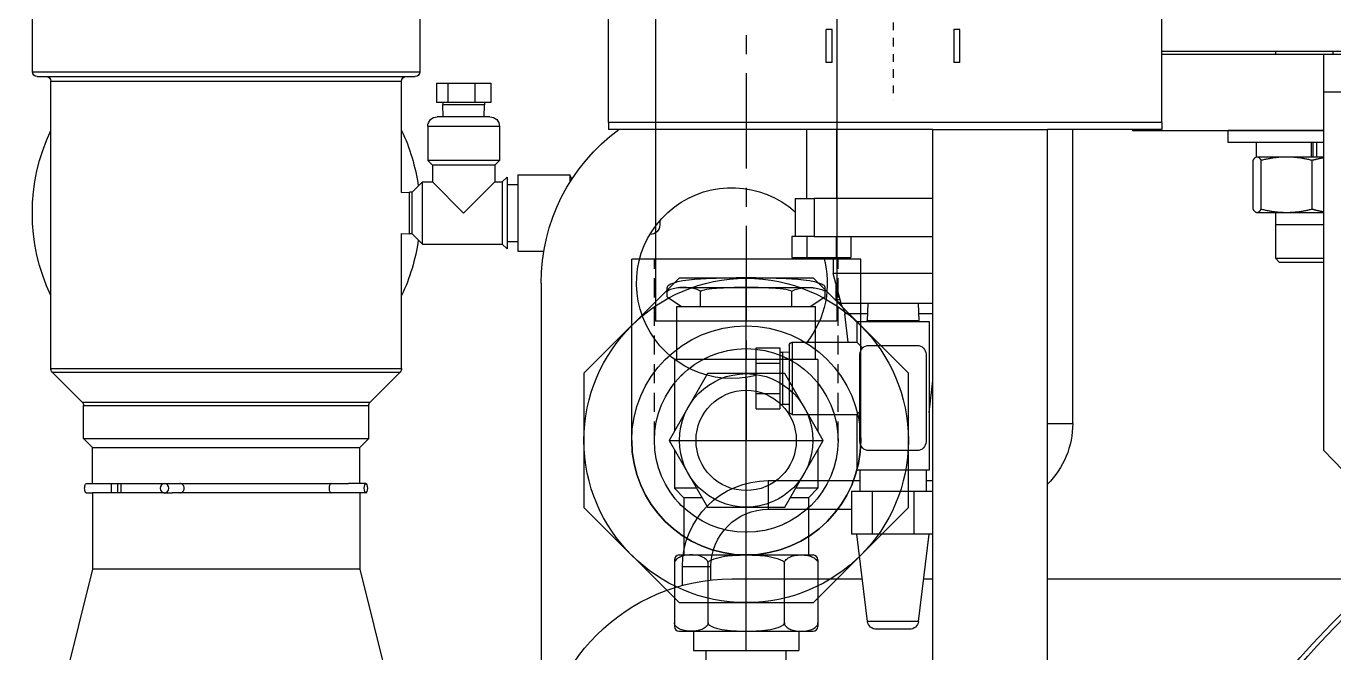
# Model space of a CAD drawing. Header units: inches. Extents: x -883 to 808, y -248 to 1051.
# Drawn here: x -433.09 to -415.96, y -141.65 to -133.43 of the extents above; entities that cross this region are included whole.
import ezdxf

# ---------------------------------------------------------------- set-up
doc = ezdxf.new("R2010")
doc.units = ezdxf.units.IN
doc.header["$MEASUREMENT"] = 0
for name, pattern in [('CENTER', [2, 1.25, -0.25, 0.25, -0.25]), ('CHAIN', [0.7087, 0.4724, -0.0591, 0.1181, -0.0591]), ('HIDDEN', [0.375, 0.25, -0.125])]:
    doc.linetypes.add(name, pattern=pattern)
doc.layers.get('0').update_dxf_attribs({"linetype": 'CONTINUOUS'})
doc.layers.add('EQUIPMENT - COMPRESSORS', color=41, linetype='CONTINUOUS')
doc.layers.add('P-RV', color=193, linetype='CONTINUOUS')

# ---------------------------------------------------------------- blocks, each defined once
blk = doc.blocks.new('A$C084a53c6')
at = {"linetype": 'CHAIN', "ltscale": 0.238269}
blk.add_line((39.273, 47.591), (39.273, 43.465), dxfattribs=at)
for p, q in [((35.75, 43.18), (35.75, 44.625)), ((43, 43.18), (43, 44.625)), ((45.47, 43.847), (45.47, 44.618)), ((50.549, 43.847), (50.549, 44.618)), ((38.398, 44.398), (38.477, 44.398)), ((38.398, 43.966), (38.398, 44.398)), ((38.477, 44.398), (38.477, 43.966)), ((40.07, 44.398), (40.148, 44.398)), ((40.07, 43.966), (40.07, 44.398)), ((40.148, 43.966), (40.148, 44.398)), ((35.75, 44.114), (31.475, 44.114)), ((33.634, 44.077), (31.475, 44.077)), ((33.634, 44.077), (31.475, 44.077)), ((33.509, 44.077), (33.509, 44.114)), ((33.509, 44.077), (33.509, 44.114)), ((33.634, 44.077), (33.634, 43.577)), ((35.75, 44.077), (33.634, 44.077)), ((33.634, 44.077), (33.634, 43.577)), ((35.75, 44.077), (33.634, 44.077)), ((34.259, 44.077), (34.259, 44.114)), ((34.259, 44.077), (34.259, 44.114)), ((38.398, 43.966), (38.477, 43.966)), ((40.07, 43.966), (40.148, 43.966)), ((44.75, 43.695), (44.543, 43.695)), ((44.543, 43.695), (44.543, 43.445)), ((44.75, 43.695), (44.75, 43.445)), ((45.107, 43.695), (44.75, 43.695)), ((45.107, 43.695), (45.107, 43.445)), ((45.256, 43.695), (45.107, 43.695)), ((45.256, 43.695), (45.256, 43.445)), ((50.549, 43.847), (45.47, 43.847)), ((50.486, 43.785), (45.533, 43.785)), ((50.308, 43.722), (45.711, 43.722)), ((45.711, 42.265), (45.711, 43.722)), ((50.308, 39.956), (50.308, 43.722)), ((31.449, 43.577), (33.634, 43.577)), ((31.449, 43.577), (33.634, 43.577)), ((33.634, 43.577), (33.634, 38.889)), ((33.634, 43.577), (33.634, 38.889)), ((44.543, 43.445), (44.75, 43.445)), ((44.626, 43.445), (44.626, 43.411)), ((44.626, 43.411), (45.173, 43.411)), ((44.631, 43.255), (44.626, 43.411)), ((44.75, 43.445), (45.107, 43.445)), ((45.107, 43.445), (45.256, 43.445)), ((45.168, 43.255), (45.173, 43.411)), ((45.173, 43.445), (45.173, 43.411)), ((35.75, 43.18), (43, 43.18)), ((35.75, 43.18), (35.75, 43.09)), ((43, 43.18), (43, 43.09)), ((44.554, 43.255), (45.244, 43.255)), ((36.134, 43.077), (33.634, 43.077)), ((36.134, 43.077), (33.634, 43.077)), ((33.634, 43.077), (34.884, 43.077)), ((34.259, 43.077), (34.259, 43.077)), ((34.259, 43.077), (34.259, 43.077)), ((34.884, 42.921), (34.884, 43.077)), ((35.75, 43.09), (37.25, 43.09)), ((36.134, 43.09), (36.134, 43.077)), ((36.134, 43.09), (36.134, 43.077)), ((36.919, 39.239), (36.919, 43.09)), ((38.75, 43.09), (37.25, 43.09)), ((37.25, 30.202), (37.25, 43.09)), ((38.75, 43.09), (43, 43.09)), ((38.75, 25.09), (38.75, 43.09)), ((40.014, 43.09), (40.014, 42.186)), ((40.408, 43.09), (40.408, 42.186)), ((44.429, 43.13), (45.369, 43.13)), ((44.429, 43.13), (44.429, 42.685)), ((45.369, 43.13), (45.369, 42.685)), ((33.634, 42.921), (34.884, 42.921)), ((33.722, 42.733), (33.722, 42.921)), ((33.773, 42.921), (33.773, 42.733)), ((33.795, 42.921), (33.795, 42.733)), ((34.517, 42.921), (34.517, 42.733)), ((33.722, 42.733), (33.634, 42.733)), ((33.723, 42.733), (33.722, 42.733)), ((33.795, 42.733), (33.723, 42.733)), ((33.782, 42.044), (33.782, 42.687)), ((34.517, 42.733), (33.795, 42.733)), ((34.452, 42.044), (34.452, 42.687)), ((34.509, 42.733), (34.516, 42.73)), ((34.554, 42.044), (34.554, 42.687)), ((44.429, 42.685), (45.369, 42.685)), ((44.492, 42.623), (44.429, 42.685)), ((45.307, 42.623), (45.369, 42.685)), ((43.481, 42.439), (43.509, 42.495)), ((43.509, 42.495), (43.509, 42.394)), ((44.187, 42.495), (43.509, 42.495)), ((44.187, 42.495), (44.187, 41.495)), ((44.492, 42.623), (45.307, 42.623)), ((44.492, 42.623), (44.492, 42.403)), ((45.307, 42.623), (45.307, 42.403)), ((44.329, 42.37), (44.187, 42.37)), ((44.329, 42.465), (44.329, 41.525)), ((44.392, 42.403), (44.329, 42.465)), ((44.392, 42.403), (44.392, 41.588)), ((44.492, 42.403), (44.392, 42.403)), ((44.492, 42.403), (44.899, 41.995)), ((45.307, 42.403), (44.899, 41.995)), ((45.438, 42.403), (45.307, 42.403)), ((45.438, 41.588), (45.438, 42.403)), ((45.572, 42.269), (45.438, 42.403)), ((38.75, 42.186), (40.305, 42.186)), ((40.555, 42.186), (40.305, 42.186)), ((40.305, 42.186), (40.305, 41.686)), ((40.555, 42.186), (40.555, 41.686)), ((45.572, 41.722), (45.572, 42.269)), ((45.572, 42.269), (45.606, 42.269)), ((45.606, 41.722), (45.606, 42.269)), ((45.711, 42.265), (45.606, 42.269)), ((33.634, 41.999), (34.117, 41.999)), ((34.117, 41.999), (34.503, 41.999)), ((34.259, 41.399), (34.259, 41.999)), ((34.259, 41.841), (34.259, 41.999)), ((34.503, 41.999), (34.509, 41.999)), ((34.509, 41.999), (34.516, 42.002)), ((33.634, 41.841), (34.259, 41.841)), ((42.329, 41.895), (42.329, 41.839)), ((40.305, 41.686), (38.75, 41.686)), ((39.825, 41.686), (39.825, 41.411)), ((40.018, 41.686), (40.018, 41.411)), ((40.305, 41.686), (40.372, 41.686)), ((40.372, 41.686), (40.404, 41.686)), ((40.404, 41.686), (40.404, 41.411)), ((40.404, 41.686), (40.413, 41.686)), ((40.413, 41.686), (40.555, 41.686)), ((40.555, 41.686), (40.597, 41.686)), ((40.597, 41.686), (40.597, 41.411)), ((42.454, 41.723), (42.454, 41.714)), ((42.46, 41.714), (42.454, 41.714)), ((45.572, 41.722), (45.438, 41.588)), ((45.572, 41.722), (45.606, 41.722)), ((45.711, 41.725), (45.606, 41.722)), ((45.711, 39.956), (45.711, 41.725)), ((44.187, 41.495), (43.849, 41.495)), ((44.329, 41.62), (44.187, 41.62)), ((44.392, 41.588), (44.329, 41.525)), ((45.438, 41.588), (44.392, 41.588)), ((33.634, 41.399), (34.259, 41.399)), ((34.213, 41.352), (33.634, 41.352)), ((34.213, 41.352), (34.259, 41.399)), ((40.018, 41.411), (39.825, 41.411)), ((40.404, 41.411), (40.018, 41.411)), ((40.058, 41.411), (40.058, 41.203)), ((40.597, 41.411), (40.404, 41.411)), ((38.75, 41.203), (40.058, 41.203)), ((39.953, 40.811), (40.058, 41.203)), ((40.023, 41.073), (40.023, 40.856)), ((43.884, 41.077), (43.884, 34.702)), ((43.884, 41.077), (43.884, 34.702)), ((38.75, 40.811), (39.953, 40.811)), ((38.943, 40.811), (38.936, 40.585)), ((39.604, 40.811), (39.611, 40.585)), ((39.966, 40.856), (40.023, 40.856)), ((38.75, 40.673), (38.939, 40.673)), ((39.608, 40.673), (39.904, 40.673)), ((39.859, 40.301), (39.904, 40.673)), ((39.746, 40.576), (38.801, 40.576)), ((38.801, 40.576), (38.801, 38.627)), ((39.611, 40.585), (38.936, 40.585)), ((38.936, 40.576), (38.936, 40.585)), ((39.611, 40.576), (39.611, 40.585)), ((39.746, 40.576), (39.746, 40.301)), ((39.273, 40.261), (38.959, 40.261)), ((39.588, 40.261), (39.273, 40.261)), ((39.672, 40.227), (39.746, 40.301)), ((40.594, 40.301), (39.746, 40.301)), ((40.594, 40.301), (40.594, 39.356)), ((40.632, 40.263), (40.632, 39.394)), ((38.84, 40.143), (38.84, 39.001)), ((39.707, 39.828), (39.707, 40.143)), ((40.632, 40.168), (40.723, 40.171)), ((40.723, 40.171), (40.723, 39.485)), ((40.757, 40.171), (40.723, 40.171)), ((41.067, 40.227), (40.757, 40.227)), ((40.757, 40.227), (40.757, 40.027)), ((41.067, 40.027), (41.067, 40.227)), ((40.757, 40.027), (40.757, 39.629)), ((41.067, 40.027), (40.757, 40.027)), ((41.067, 39.629), (41.067, 40.027)), ((50.308, 39.956), (45.711, 39.956)), ((38.801, 39.382), (38.75, 39.801)), ((39.707, 39.001), (39.707, 39.828)), ((50.289, 39.912), (45.73, 39.912)), ((46.123, 39.519), (45.73, 39.912)), ((49.896, 39.519), (50.289, 39.912)), ((40.757, 39.629), (40.757, 39.43)), ((41.067, 39.629), (40.757, 39.629)), ((41.067, 39.43), (41.067, 39.629)), ((40.632, 39.488), (40.723, 39.485)), ((40.757, 39.485), (40.723, 39.485)), ((41.067, 39.43), (40.757, 39.43)), ((49.896, 39.519), (46.123, 39.519)), ((49.878, 39.474), (46.141, 39.474)), ((46.141, 39.042), (46.141, 39.474)), ((49.878, 39.042), (49.878, 39.474)), ((37.25, 39.239), (36.919, 39.239)), ((39.707, 39.395), (39.746, 39.356)), ((40.594, 39.356), (39.746, 39.356)), ((39.746, 39.356), (39.746, 38.627)), ((49.878, 39.042), (46.141, 39.042)), ((46.259, 38.924), (46.141, 39.042)), ((49.759, 38.924), (46.259, 38.924)), ((46.259, 38.452), (46.259, 38.924)), ((49.759, 38.924), (49.878, 39.042)), ((49.759, 38.452), (49.759, 38.924)), ((33.634, 38.889), (32.375, 37.577)), ((33.634, 38.889), (32.375, 37.577)), ((38.959, 38.883), (39.273, 38.883)), ((39.273, 38.883), (39.588, 38.883)), ((38.801, 38.627), (39.746, 38.627)), ((38.84, 38.627), (38.84, 38.352)), ((39.707, 38.627), (39.707, 38.352)), ((38.84, 38.489), (38.75, 38.489)), ((40.908, 38.489), (39.707, 38.489)), ((40.908, 38.489), (40.908, 38.114)), ((46.18, 38.452), (46.409, 38.452)), ((48.717, 38.452), (46.409, 38.452)), ((48.818, 38.452), (48.717, 38.452)), ((49.759, 38.452), (48.818, 38.452)), ((49.386, 38.327), (49.386, 38.452)), ((49.432, 38.452), (49.432, 38.327)), ((49.512, 38.327), (49.512, 38.452)), ((49.839, 38.452), (49.759, 38.452)), ((39.001, 38.352), (38.75, 38.352)), ((39.546, 38.352), (39.001, 38.352)), ((39.001, 38.352), (39.001, 37.786)), ((39.819, 38.352), (39.546, 38.352)), ((39.546, 38.352), (39.546, 37.786)), ((39.819, 38.352), (39.819, 37.786)), ((46.18, 38.327), (46.409, 38.327)), ((46.259, 38.327), (46.259, 37.327)), ((46.409, 38.327), (48.717, 38.327)), ((48.818, 38.327), (48.717, 38.327)), ((48.818, 38.327), (49.759, 38.327)), ((49.839, 38.327), (49.759, 38.327)), ((49.759, 38.327), (49.759, 37.327)), ((40.908, 38.114), (39.819, 38.114)), ((38.75, 37.786), (38.864, 37.786)), ((38.94, 36.645), (38.801, 37.786)), ((38.864, 37.786), (39.001, 37.786)), ((39.001, 37.786), (39.273, 37.786)), ((39.273, 37.786), (39.546, 37.786)), ((39.546, 37.786), (39.683, 37.786)), ((39.607, 36.645), (39.746, 37.786)), ((39.683, 37.786), (39.819, 37.786)), ((42.033, 37.364), (41.658, 37.364)), ((41.658, 37.187), (41.658, 37.364)), ((42.033, 37.116), (42.033, 37.364)), ((37.25, 37.202), (32.916, 37.202)), ((37.25, 37.202), (32.916, 37.202)), ((38.872, 37.202), (38.75, 37.202)), ((38.872, 37.202), (38.75, 37.202)), ((41.384, 37.202), (39.675, 37.202)), ((41.384, 37.202), (39.675, 37.202)), ((46.259, 37.327), (45.759, 35.327)), ((46.259, 37.327), (49.759, 37.327)), ((49.759, 37.327), (50.259, 35.327)), ((38.94, 36.645), (39.607, 36.645)), ((39.057, 36.541), (39.49, 36.541))]:
    blk.add_line(p, q)
for centre, radius, start, end in [((45.533, 43.847), 0.0625, 180, 270), ((45.649, 43.722), 0.0625, 0, 90), ((50.37, 43.722), 0.0625, 90, 180), ((50.486, 43.847), 0.0625, 270, 0), ((44.554, 43.13), 0.125, 90, 180), ((45.244, 43.13), 0.125, 0, 90), ((41.384, 41.077), 2.5, 0, 53.6489), ((41.384, 41.077), 2.5, 0, 53.6489), ((48.009, 41.995), 2.54, 154.7931, 172.0439), ((48.009, 41.995), 2.54, 334.7931, 25.2069), ((41.384, 41.077), 1.25, 255.2747, 131.5903), ((41.384, 41.077), 1.25, 255.2747, 131.5903), ((42.454, 41.839), 0.125, 180, 270), ((48.009, 41.995), 2.54, 187.9561, 205.2069), ((41.384, 41.077), 1.25, 164.5066, 218.3937), ((41.384, 41.077), 1.25, 164.5066, 218.3937), ((40.153, 40.642), 0.25, 121.0911, 173), ((38.959, 40.143), 0.118, 90, 180), ((39.588, 40.143), 0.118, 0, 90), ((40.594, 40.263), 0.038, 0, 90), ((45.774, 39.956), 0.0625, 180, 225), ((50.245, 39.956), 0.0625, 315, 0), ((46.079, 39.474), 0.0625, 0, 45), ((49.94, 39.474), 0.0625, 135, 180), ((38.044, 39.239), 1.125, 180, 225.0949), ((40.594, 39.394), 0.038, 270, 0), ((24.884, 28.202), 12, 116.1937, 350.4059), ((24.884, 28.202), 12, 116.1937, 350.4059), ((24.884, 28.202), 12, 9.5941, 63.8063), ((24.884, 28.202), 12, 9.5941, 63.8063), ((38.959, 39.001), 0.118, 180, 270), ((39.588, 39.001), 0.118, 270, 0), ((40.908, 37.364), 1.125, 0, 90), ((40.908, 37.364), 0.75, 0, 90), ((24.884, 28.202), 12.062, 29.8287, 48.2549), ((24.884, 28.202), 12.062, 29.8287, 48.2549), ((41.384, 34.702), 2.5, 0, 90), ((41.384, 34.702), 2.5, 0, 90), ((39.057, 36.659), 0.118, 186.9291, 270), ((39.49, 36.659), 0.118, 270, 353.0709)]:
    blk.add_arc(centre, radius, start, end)
for centre, ratio in [((46.18, 38.389), 0.404428), ((48.818, 38.389), 0.91457)]:
    blk.add_ellipse(centre, major_axis=(0, 0.0625), ratio=ratio)
blk.add_ellipse((49.839, 38.389), major_axis=(0, -0.0625), ratio=0.404428, start_param=0, end_param=3.141593)
for points, weights in [([(33.782, 42.687), (33.704, 42.71), (33.634, 42.721)], [1, 1.01901568697, 1.01897734751]), ([(34.117, 42.733), (33.961, 42.733), (33.782, 42.687)], [1, 1.0379548493, 1]), ([(34.452, 42.687), (34.272, 42.733), (34.117, 42.733)], [1, 1.0379548493, 1]), ([(34.503, 42.733), (34.479, 42.733), (34.452, 42.687)], [1, 1.0379548493, 1]), ([(34.554, 42.687), (34.527, 42.733), (34.503, 42.733)], [1, 1.0379548493, 1]), ([(33.634, 42.01), (33.704, 42.021), (33.782, 42.044)], [1.01897734751, 1.01901568697, 1]), ([(33.782, 42.044), (33.961, 41.999), (34.117, 41.999)], [1, 1.0379548493, 1]), ([(34.117, 41.999), (34.272, 41.999), (34.452, 42.044)], [1, 1.0379548493, 1]), ([(34.452, 42.044), (34.479, 41.999), (34.503, 41.999)], [1, 1.0379548493, 1]), ([(34.503, 41.999), (34.527, 41.999), (34.554, 42.044)], [1, 1.0379548493, 1])]:
    blk.add_rational_spline(points, weights, degree=2)
for points, knots in [([(46.635, 38.452), (46.638, 38.452), (46.642, 38.45), (46.648, 38.444), (46.651, 38.439), (46.656, 38.428), (46.658, 38.421), (46.661, 38.406), (46.662, 38.397), (46.662, 38.382), (46.661, 38.373), (46.658, 38.358), (46.656, 38.351), (46.651, 38.34), (46.648, 38.335), (46.642, 38.328), (46.638, 38.327), (46.635, 38.327)], [0.2392256, 0.2392256, 0.2392256, 0.2392256, 0.2990321, 0.2990321, 0.3588385, 0.3588385, 0.4186449, 0.4186449, 0.4784513, 0.4784513, 0.5382577, 0.5382577, 0.5980641, 0.5980641, 0.6578705, 0.6578705, 0.7176769, 0.7176769, 0.7176769, 0.7176769]), ([(48.56, 38.389), (48.56, 38.397), (48.561, 38.406), (48.567, 38.421), (48.571, 38.428), (48.582, 38.439), (48.588, 38.444), (48.602, 38.45), (48.61, 38.452), (48.617, 38.452)], [0, 0, 0, 0, 0.0598064, 0.0598064, 0.1196128, 0.1196128, 0.1794192, 0.1794192, 0.2392256, 0.2392256, 0.2392256, 0.2392256]), ([(48.617, 38.327), (48.61, 38.327), (48.602, 38.328), (48.588, 38.335), (48.582, 38.34), (48.571, 38.351), (48.567, 38.358), (48.561, 38.373), (48.56, 38.382), (48.56, 38.389)], [0.7176769, 0.7176769, 0.7176769, 0.7176769, 0.7774833, 0.7774833, 0.8372897, 0.8372897, 0.8970962, 0.8970962, 0.9569026, 0.9569026, 0.9569026, 0.9569026])]:
    blk.add_open_spline(points, degree=3, knots=knots)
blk = doc.blocks.new('2 90 ELL TOPVIEW')
for p, q in [((-1.5, 0), (-1.5, -2.375)), ((1.5, 0), (1.5, -2.375)), ((-1.1875, -1.5625), (1.1875, -1.5625)), ((-1.5, -2.375), (1.5, -2.375))]:
    blk.add_line(p, q)
at = {"linetype": 'HIDDEN'}
for p, q in [((-1.203, 0), (-1.203, -2.375)), ((1.203, 0), (1.203, -2.375))]:
    blk.add_line(p, q, dxfattribs=at)
blk.add_circle((0, 0), 1.203, dxfattribs=at)
blk.add_arc((0, 0), 1.5, 0, 180)
blk = doc.blocks.new('A$Ce5441a6a')
for p, q in [((1.065, 3.755), (1.065, 8.635)), ((0.031, 8.385), (0.031, 8.51)), ((0.201, 8.51), (1.929, 8.51)), ((0.468, 8.26), (0.468, 8.45)), ((1.662, 8.26), (1.662, 8.45)), ((2.099, 8.385), (2.099, 8.51)), ((0.031, 8.385), (0.219, 8.26)), ((0.156, 8.26), (1.974, 8.26)), ((0.156, 7.567), (0.156, 8.26)), ((2.099, 8.385), (1.911, 8.26)), ((1.974, 7.567), (1.974, 8.26)), ((2.005, 7.567), (0.125, 7.567)), ((0.125, 7.567), (0.125, 6.627)), ((2.005, 7.567), (2.005, 6.627)), ((0.055, 6.505), (2.075, 6.505)), ((0.125, 6.383), (0.125, 5.88)), ((2.005, 6.383), (2.005, 5.88)), ((0.25, 5.755), (0.125, 5.88)), ((0.415, 5.88), (0.125, 5.88)), ((2.005, 5.88), (1.715, 5.88)), ((1.88, 5.755), (2.005, 5.88)), ((0.25, 5.755), (0.25, 5.005)), ((0.488, 5.755), (0.25, 5.755)), ((1.88, 5.755), (1.642, 5.755)), ((1.88, 5.755), (1.88, 5.005)), ((0.187, 5.005), (1.942, 5.005)), ((0.125, 4.942), (0.125, 4.067)), ((0.565, 4.115), (0.565, 4.895)), ((1.565, 4.115), (1.565, 4.895)), ((2.005, 4.942), (2.005, 4.067)), ((0.187, 4.005), (1.942, 4.005)), ((0.375, 4.005), (0.375, 3.755)), ((1.755, 4.005), (1.755, 3.755)), ((0.375, 3.755), (1.755, 3.755)), ((0.54, 3.38), (0.54, 3.755)), ((1.59, 3.38), (1.59, 3.755)), ((0.375, 3.318), (0.375, 2.943)), ((0.437, 3.38), (1.692, 3.38)), ((1.065, 0), (1.065, 3.38)), ((1.755, 3.318), (1.755, 2.943)), ((0.407, 1.875), (0.407, 2.88)), ((0.437, 2.88), (1.692, 2.88)), ((1.722, 1.875), (1.722, 2.88)), ((0.407, 0.56), (0.407, 1.037)), ((1.722, 0.56), (1.722, 1.037)), ((0.437, 0.56), (1.692, 0.56)), ((0.375, 0.498), (0.375, 0.062)), ((1.755, 0.498), (1.755, 0.062)), ((0.437, 0), (1.692, 0))]:
    blk.add_line(p, q)
for points in [[(2.099, 8.51, 0.333267), (2.075, 8.541, 0.06103), (1.893, 8.598, 0.017574), (1.589, 8.624, 0.010202), (1.065, 8.635, 0.010202), (0.541, 8.624, 0.017574), (0.237, 8.598, 0.06103), (0.055, 8.541, 0.333267), (0.031, 8.51, 0.333267)], [(0.468, 8.45, 0.275217), (0.458, 8.467, 0.06905), (0.39, 8.492, 0.032029), (0.311, 8.505, 0.023177), (0.201, 8.51, 0.181009), (0.188, 8.505, 0.032029), (0.109, 8.492, 0.06905), (0.041, 8.467, 0.275217), (0.031, 8.45, 0.336215)], [(1.662, 8.45, 0.333969), (1.651, 8.465, 0.040595), (1.515, 8.492, 0.010514), (1.272, 8.505, 0.012395), (1.065, 8.51, 0.012395), (0.858, 8.505, 0.010514), (0.615, 8.492, 0.040595), (0.479, 8.465, 0.333969), (0.468, 8.45, 0.279783)], [(1.662, 8.45, -0.275217), (1.672, 8.467, -0.06905), (1.74, 8.492, -0.032029), (1.819, 8.505, -0.023177), (1.929, 8.51, -0.181007), (1.942, 8.505, -0.032029), (2.021, 8.492, -0.06905), (2.089, 8.467, -0.275217), (2.099, 8.45, -0.336215)], [(0.565, 4.895, 0.174705), (0.552, 4.932, 0.104203), (0.501, 4.973, 0.064948), (0.434, 4.996, 0.051099), (0.345, 5.005, 0.051099), (0.256, 4.996, 0.064948), (0.189, 4.973, 0.104203), (0.138, 4.932, 0.174705), (0.125, 4.895, 0.174705)], [(0.565, 4.895, -0.277447), (0.583, 4.926, -0.068027), (0.711, 4.973, -0.031429), (0.859, 4.996, -0.022723), (1.065, 5.005, -0.022723), (1.271, 4.996, -0.031429), (1.419, 4.973, -0.068027), (1.547, 4.926, -0.277447), (1.565, 4.895, -0.277447)], [(1.565, 4.895, -0.174705), (1.578, 4.932, -0.104203), (1.629, 4.973, -0.064948), (1.696, 4.996, -0.051099), (1.785, 5.005, -0.051099), (1.874, 4.996, -0.064948), (1.941, 4.973, -0.104203), (1.992, 4.932, -0.174705), (2.005, 4.895, -0.174705)], [(0.565, 4.115, -0.174705), (0.552, 4.078, -0.104203), (0.501, 4.037, -0.064948), (0.434, 4.014, -0.051099), (0.345, 4.005, -0.051099), (0.256, 4.014, -0.064948), (0.189, 4.037, -0.104203), (0.138, 4.078, -0.174705), (0.125, 4.115, -0.174705)], [(0.565, 4.115, 0.277447), (0.583, 4.084, 0.068027), (0.711, 4.037, 0.031429), (0.859, 4.014, 0.022723), (1.065, 4.005, 0.022723), (1.271, 4.014, 0.031429), (1.419, 4.037, 0.068027), (1.547, 4.084, 0.277447), (1.565, 4.115, 0.277447)], [(1.565, 4.115, 0.174705), (1.578, 4.078, 0.104203), (1.629, 4.037, 0.064948), (1.696, 4.014, 0.051099), (1.785, 4.005, 0.051099), (1.874, 4.014, 0.064948), (1.941, 4.037, 0.104203), (1.992, 4.078, 0.174705), (2.005, 4.115, 0.174705)]]:
    blk.add_lwpolyline(points, format="xyb")
blk.add_lwpolyline([(0.56, 7.38), (0.055, 6.505), (0.56, 5.63), (1.57, 5.63), (2.075, 6.505), (1.57, 7.38)], close=True)
for radius in [0.875, 0.657]:
    blk.add_circle((1.065, 6.505), radius)
for centre, radius, start, end in [((0.187, 4.942), 0.0625, 90, 180), ((1.942, 4.942), 0.0625, 0, 90), ((0.187, 4.067), 0.0625, 180, 270), ((1.942, 4.067), 0.0625, 270, 0), ((0.437, 3.318), 0.0625, 90, 180), ((1.692, 3.318), 0.0625, 0, 90), ((0.437, 2.943), 0.0625, 180, 270), ((1.692, 2.943), 0.0625, 270, 0), ((1.065, 1.875), 1.065, 128.1244, 51.8756), ((1.065, 1.875), 0.658, 179.9649, 0.0351), ((0.437, 0.498), 0.0625, 90, 180), ((1.692, 0.498), 0.0625, 0, 90), ((0.437, 0.062), 0.0625, 180, 270), ((1.692, 0.062), 0.0625, 270, 0)]:
    blk.add_arc(centre, radius, start, end)
blk = doc.blocks.new('2 UNION - TOP VIEW')
at = {"flags": 128}
blk.add_lwpolyline([(-0.88, 2.125), (-2.125, 0.88), (-2.125, -0.88), (-0.88, -2.125), (0.88, -2.125), (2.125, -0.88), (2.125, 0.88), (0.88, 2.125)], close=True, dxfattribs=at)
for radius in [2.125, 1.5, 1.203]:
    blk.add_circle((0, 0), radius)

msp = doc.modelspace()

# ---------------------------------------------------------------- linework, layer by layer
at = {"layer": 'P-RV', "color": 7, "linetype": 'CENTER'}
msp.add_line((-423.65719, -124.05108), (-423.65719, -138.86243), dxfattribs=at)
at = {"layer": 'P-RV'}
for p, q in [((-424.84469, -125.61358), (-424.84469, -137.29993)), ((-422.46969, -125.61358), (-422.46969, -137.29993))]:
    msp.add_line(p, q, dxfattribs=at)

# ---------------------------------------------------------------- block references
at = {"layer": 'EQUIPMENT - COMPRESSORS', "xscale": -1}
msp.add_blockref('A$C084a53c6', (-382.46019, -177.87785), dxfattribs=at)
at = {"layer": 'P-RV', "rotation": 180}
msp.add_blockref('2 90 ELL TOPVIEW', (-423.65719, -138.86243), dxfattribs=at)
at = {"layer": 'P-RV'}
for name, p in [('2 UNION - TOP VIEW', (-423.65719, -138.86243)), ('A$Ce5441a6a', (-424.72219, -145.36743))]:
    msp.add_blockref(name, p, dxfattribs=at)

doc.saveas('drawing.dxf')
